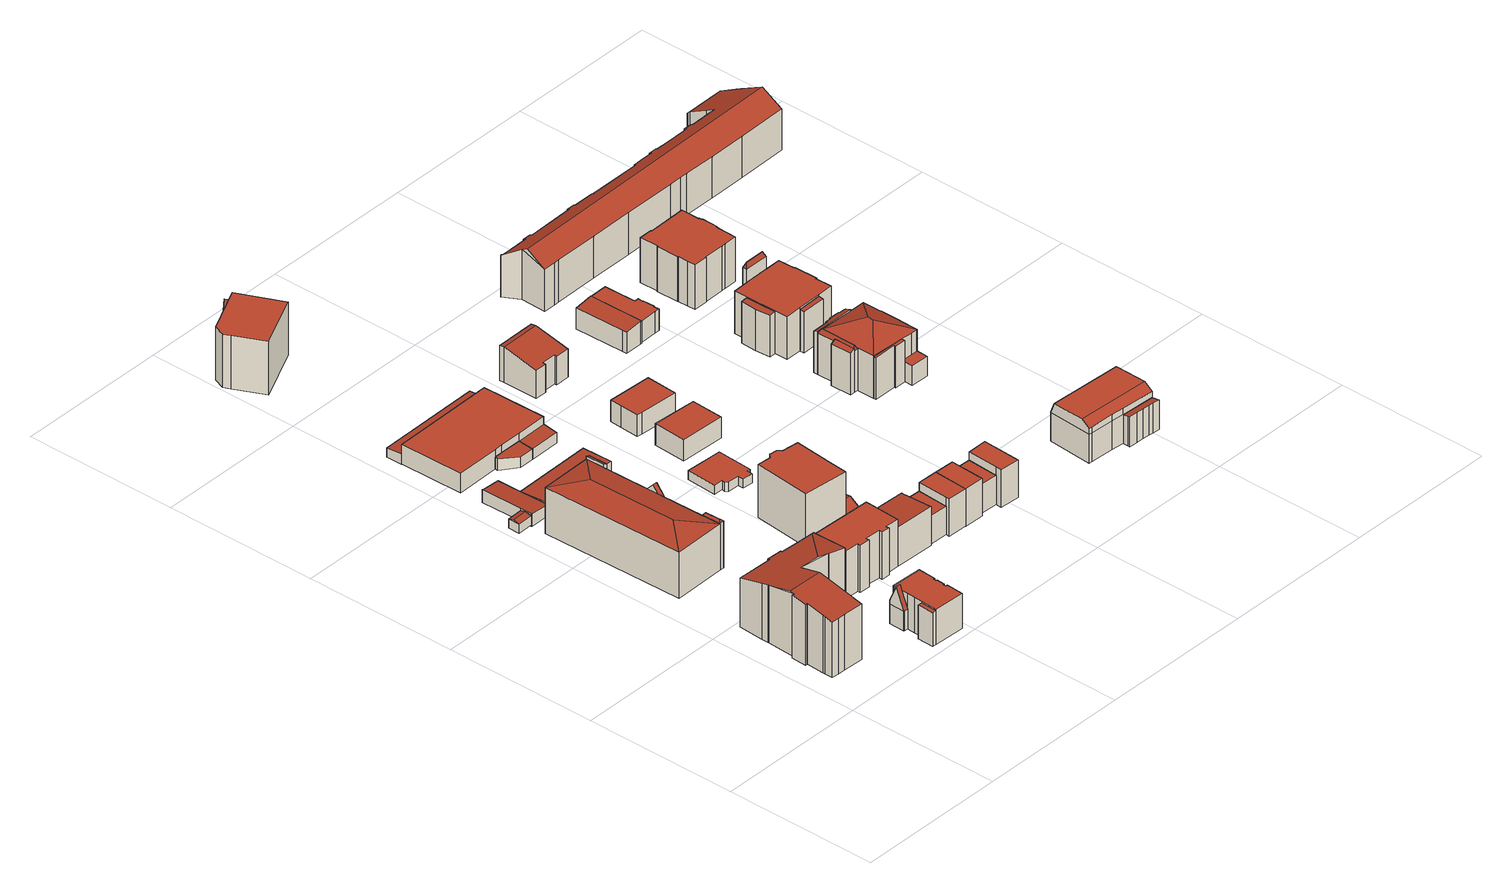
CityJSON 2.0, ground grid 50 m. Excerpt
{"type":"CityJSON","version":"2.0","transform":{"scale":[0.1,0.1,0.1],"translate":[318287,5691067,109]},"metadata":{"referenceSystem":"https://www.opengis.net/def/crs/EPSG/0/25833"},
"CityObjects":{
"building1":{"type":"Building","attributes":{"Dachtyp_tdc":"tdcFreeFormRoof","Gemeindeschluessel":14713000,"Dachneigung":14.38,"QualitaetDacherkennung":11,"Geometrietyp2DReferenz":"3000","function":"31001_9998","roofType":"5000","measuredHeight":21.06},"geometry":[{"type":"MultiSurface","lod":"2","boundaries":[[[0,1,2,3]],[[1,4,5,2]],[[4,6,7,5]],[[6,8,9,7]],[[8,10,11,9]],[[10,12,13,11]],[[12,14,15,13]],[[14,16,17,15]],[[16,18,19,17]],[[18,20,21,19]],[[20,22,23,21]],[[22,24,25,23]],[[24,26,27,25]],[[26,28,29,27]],[[28,30,31,29]],[[30,32,33,31]],[[32,34,35,33]],[[34,36,37,35]],[[36,38,39,37]],[[38,40,41,39]],[[40,42,43,41]],[[42,44,45,43]],[[44,46,47,45]],[[46,48,49,47]],[[48,50,51,49]],[[50,52,53,51]],[[52,54,55,53]],[[54,56,57,55]],[[56,58,59,57]],[[58,60,61,59]],[[60,62,63,61]],[[62,64,65,63]],[[64,0,3,65]],[[32,30,66,67,36,34]],[[67,66,28,26,24,22,20,18,16,14,12,10,8,6,4,68,69,38]],[[0,64,62,60,58,56,54,52,50,48,46,44,42,40,69,68,1]],[[4,1,68]],[[30,28,66]],[[38,36,67]],[[40,38,69]],[[3,2,5,7,9,11,13,15,17,19,21,23,25,27,29,31,33,35,37,39,41,43,45,47,49,51,53,55,57,59,61,63,65]]],"semantics":{"surfaces":[{"type":"WallSurface"},{"type":"RoofSurface"},{"type":"GroundSurface"}],"values":[0,0,0,0,0,0,0,0,0,0,0,0,0,0,0,0,0,0,0,0,0,0,0,0,0,0,0,0,0,0,0,0,0,1,1,1,0,0,0,0,2]}}]},
"building2":{"type":"Building","attributes":{"Dachtyp_tdc":"tdcGableRoof","Gemeindeschluessel":14713000,"Dachneigung":13.61,"QualitaetDacherkennung":90,"Geometrietyp2DReferenz":"3000","function":"31001_2000","roofType":"3100","measuredHeight":3.55},"geometry":[{"type":"MultiSurface","lod":"2","boundaries":[[[70,71,72,73]],[[71,74,75,72]],[[74,76,77,75]],[[76,70,73,77]],[[74,71,78]],[[70,76,79]],[[71,70,79,78]],[[76,74,78,79]],[[73,72,75,77]]],"semantics":{"surfaces":[{"type":"WallSurface"},{"type":"RoofSurface"},{"type":"GroundSurface"}],"values":[0,0,0,0,0,0,1,1,2]}}]},
"building3":{"type":"Building","attributes":{"Gemeindeschluessel":14713000,"Geometrietyp2DReferenz":"3000","function":"31001_9998","roofType":"9999"},"children":["building3-1","building3-2","building3-3"]},
"building3-1":{"type":"BuildingPart","attributes":{"Dachtyp_tdc":"tdcGableRoof","Dachneigung":67.78,"QualitaetDacherkennung":13,"Geometrietyp2DReferenz":"3000","roofType":"3100","measuredHeight":13.37},"parents":["building3"],"geometry":[{"type":"MultiSurface","lod":"2","boundaries":[[[80,81,82,83]],[[81,84,85,82]],[[84,86,87,85]],[[88,80,83,89]],[[88,90,91,92,93,80]],[[94,92,91,95,96]],[[84,94,96,86]],[[81,93,92,94,84]],[[80,93,81]],[[83,82,85,87,89]],[[89,87,86,88]],[[90,95,91]],[[86,96,95,90,88]]],"semantics":{"surfaces":[{"type":"WallSurface"},{"type":"RoofSurface"},{"type":"GroundSurface"},{"type":"ClosureSurface"}],"values":[0,0,0,0,1,1,0,0,0,2,3,0,3]}}]},
"building3-2":{"type":"BuildingPart","attributes":{"Dachtyp_tdc":"tdcPolyFlatRoof","Dachneigung":0,"QualitaetDacherkennung":75,"Geometrietyp2DReferenz":"3000","roofType":"1000","measuredHeight":11.61},"parents":["building3"],"geometry":[{"type":"MultiSurface","lod":"2","boundaries":[[[97,98,99,100,101]],[[98,102,88,89,99]],[[103,104,105,87,86,96]],[[104,106,107,105]],[[106,108,109,107]],[[108,110,111,109]],[[110,112,113,111]],[[112,114,115,113]],[[114,116,117,115]],[[116,118,119,117]],[[118,120,121,119]],[[120,122,123,121]],[[122,124,125,126,123]],[[122,120,118,116,114,112,110,108,106,104,103,95,90,102,98,97,124]],[[126,100,99,89,87,105,107,109,111,113,115,117,119,121,123]],[[101,125,124,97]],[[101,100,126,125]],[[96,95,103]],[[88,102,90]],[[86,87,89,88]],[[96,86,88,90,95]]],"semantics":{"surfaces":[{"type":"WallSurface"},{"type":"RoofSurface"},{"type":"GroundSurface"},{"type":"ClosureSurface"}],"values":[0,0,0,0,0,0,0,0,0,0,0,0,0,1,2,0,3,0,0,3,3]}}]},
"building3-3":{"type":"BuildingPart","attributes":{"Dachtyp_tdc":"tdcPolyFlatRoof","Dachneigung":0,"QualitaetDacherkennung":0,"Geometrietyp2DReferenz":"3000","roofType":"9999","measuredHeight":11.24},"parents":["building3"],"geometry":[{"type":"MultiSurface","lod":"2","boundaries":[[[125,101,127,128,129]],[[129,128,130,131]],[[128,127,132,130]],[[127,101,100,132]],[[125,129,131,126]],[[131,130,132,100,126]],[[126,100,101,125]]],"semantics":{"surfaces":[{"type":"RoofSurface"},{"type":"WallSurface"},{"type":"GroundSurface"},{"type":"ClosureSurface"}],"values":[0,1,1,1,1,2,3]}}]},
"building4":{"type":"Building","attributes":{"Gemeindeschluessel":14713000,"Geometrietyp2DReferenz":"3000","function":"31001_9998","roofType":"9999"},"children":["building4-1","building4-2","building4-3","building4-4"]},
"building4-1":{"type":"BuildingPart","attributes":{"Dachtyp_tdc":"tdcHipRoof","Dachneigung":12.38,"QualitaetDacherkennung":80,"Geometrietyp2DReferenz":"3000","roofType":"3200","measuredHeight":17.08},"parents":["building4"],"geometry":[{"type":"MultiSurface","lod":"2","boundaries":[[[133,134,135,136]],[[137,138,139,140,141]],[[142,143,144,145,146]],[[147,148,149,150]],[[148,133,136,149]],[[134,133,151]],[[148,147,152]],[[133,148,152,151]],[[147,143,142,153,154,138,137,134,151,152]],[[136,135,141,140,145,144,150,149]],[[137,141,135,134]],[[142,146,153]],[[154,139,138]],[[146,145,140,139]],[[146,139,154,153]],[[147,150,144,143]]],"semantics":{"surfaces":[{"type":"WallSurface"},{"type":"RoofSurface"},{"type":"GroundSurface"},{"type":"ClosureSurface"}],"values":[0,0,0,0,0,1,1,1,1,2,3,0,0,3,3,3]}}]},
"building4-2":{"type":"BuildingPart","attributes":{"Dachtyp_tdc":"tdcGableRoof","Dachneigung":49.12,"QualitaetDacherkennung":55,"Geometrietyp2DReferenz":"3000","roofType":"3100","measuredHeight":17.38},"parents":["building4"],"geometry":[{"type":"MultiSurface","lod":"2","boundaries":[[[139,155,156,140]],[[155,157,158,156]],[[157,146,145,158]],[[157,155,159]],[[155,139,154,160,159]],[[146,157,159,160,153]],[[140,156,158,145]],[[140,145,146,139]],[[160,154,153]],[[153,154,139,146]]],"semantics":{"surfaces":[{"type":"WallSurface"},{"type":"RoofSurface"},{"type":"GroundSurface"},{"type":"ClosureSurface"}],"values":[0,0,0,0,1,1,2,3,0,3]}}]},
"building4-3":{"type":"BuildingPart","attributes":{"Dachtyp_tdc":"tdcPolyFlatRoof","Dachneigung":25.97,"QualitaetDacherkennung":85,"Geometrietyp2DReferenz":"3000","roofType":"2100","measuredHeight":16.12},"parents":["building4"],"geometry":[{"type":"MultiSurface","lod":"2","boundaries":[[[161,162,137,141,163]],[[164,165,166,135,134]],[[165,161,163,166]],[[165,164,162,161]],[[163,141,135,166]],[[134,137,162,164]],[[134,135,141,137]]],"semantics":{"surfaces":[{"type":"WallSurface"},{"type":"RoofSurface"},{"type":"GroundSurface"},{"type":"ClosureSurface"}],"values":[0,0,0,1,2,0,3]}}]},
"building4-4":{"type":"BuildingPart","attributes":{"Dachtyp_tdc":"tdcFreeFormRoof","Dachneigung":44.02,"QualitaetDacherkennung":40,"Geometrietyp2DReferenz":"3000","roofType":"5000","measuredHeight":16.1},"parents":["building4"],"geometry":[{"type":"MultiSurface","lod":"2","boundaries":[[[167,168,169,144,143]],[[168,170,171,169]],[[170,172,147,150,171]],[[173,172,170]],[[174,173,170,168]],[[174,168,167]],[[173,174,167,172]],[[144,169,171,150]],[[143,147,172,167]],[[143,144,150,147]]],"semantics":{"surfaces":[{"type":"WallSurface"},{"type":"RoofSurface"},{"type":"GroundSurface"},{"type":"ClosureSurface"}],"values":[0,0,0,1,1,1,1,2,0,3]}}]},
"building5":{"type":"Building","attributes":{"Dachtyp_tdc":"tdcPolyFlatRoof","Gemeindeschluessel":14713000,"Dachneigung":5.26,"QualitaetDacherkennung":94,"Geometrietyp2DReferenz":"3000","function":"31001_2000","roofType":"2100","measuredHeight":4.23},"geometry":[{"type":"MultiSurface","lod":"2","boundaries":[[[175,176,177,178]],[[176,179,180,177]],[[179,181,182,180]],[[181,183,184,182]],[[183,185,186,184]],[[185,187,188,186]],[[187,189,190,188]],[[189,175,178,190]],[[189,187,185,183,181,179,176,175]],[[178,177,180,182,184,186,188,190]]],"semantics":{"surfaces":[{"type":"WallSurface"},{"type":"RoofSurface"},{"type":"GroundSurface"}],"values":[0,0,0,0,0,0,0,0,1,2]}}]},
"building6":{"type":"Building","attributes":{"Dachtyp_tdc":"tdcPolyFlatRoof","Gemeindeschluessel":14713000,"Dachneigung":0,"QualitaetDacherkennung":65,"Geometrietyp2DReferenz":"3000","function":"31001_9998","roofType":"1000","measuredHeight":15.56},"geometry":[{"type":"MultiSurface","lod":"2","boundaries":[[[191,192,193,194]],[[192,195,196,193]],[[195,197,198,196]],[[197,199,200,198]],[[199,201,202,200]],[[201,203,204,202]],[[203,205,206,204]],[[205,207,208,206]],[[207,209,210,208]],[[209,211,212,210]],[[211,213,33,212]],[[213,214,31,33]],[[214,215,216,31]],[[215,191,194,216]],[[215,214,213,211,209,207,205,203,201,199,197,195,192,191]],[[194,193,196,198,200,202,204,206,208,210,212,33,31,216]]],"semantics":{"surfaces":[{"type":"WallSurface"},{"type":"RoofSurface"},{"type":"GroundSurface"}],"values":[0,0,0,0,0,0,0,0,0,0,0,0,0,0,1,2]}}]},
"building7":{"type":"Building","attributes":{"Dachtyp_tdc":"tdcPolyFlatRoof","Gemeindeschluessel":14713000,"Dachneigung":3.06,"QualitaetDacherkennung":92,"Geometrietyp2DReferenz":"3000","function":"31001_2000","roofType":"2100","measuredHeight":4.14},"geometry":[{"type":"MultiSurface","lod":"2","boundaries":[[[217,218,219,220]],[[218,221,190,219]],[[221,187,188,190]],[[187,217,220,188]],[[187,221,218,217]],[[220,219,190,188]]],"semantics":{"surfaces":[{"type":"WallSurface"},{"type":"RoofSurface"},{"type":"GroundSurface"}],"values":[0,0,0,0,1,2]}}]},
"building8":{"type":"Building","attributes":{"Dachtyp_tdc":"tdcPolyFlatRoof","Gemeindeschluessel":14713000,"Dachneigung":7.01,"QualitaetDacherkennung":66,"Geometrietyp2DReferenz":"3000","function":"31001_2000","roofType":"2100","measuredHeight":4.02},"geometry":[{"type":"MultiSurface","lod":"2","boundaries":[[[222,223,224,225]],[[223,226,227,224]],[[226,228,229,227]],[[228,230,231,229]],[[230,232,233,231]],[[232,222,225,233]],[[232,230,228,226,223,222]],[[225,224,227,229,231,233]]],"semantics":{"surfaces":[{"type":"WallSurface"},{"type":"RoofSurface"},{"type":"GroundSurface"}],"values":[0,0,0,0,0,0,1,2]}}]},
"building9":{"type":"Building","attributes":{"Dachtyp_tdc":"tdcPolyFlatRoof","Gemeindeschluessel":14713000,"Dachneigung":0,"QualitaetDacherkennung":28,"Geometrietyp2DReferenz":"3000","function":"31001_2000","roofType":"1000","measuredHeight":6.38},"geometry":[{"type":"MultiSurface","lod":"2","boundaries":[[[234,235,236,224]],[[235,237,238,236]],[[237,239,240,238]],[[239,241,242,240]],[[241,243,229,242]],[[243,244,227,229]],[[244,234,224,227]],[[244,243,241,239,237,235,234]],[[224,236,238,240,242,229,227]]],"semantics":{"surfaces":[{"type":"WallSurface"},{"type":"RoofSurface"},{"type":"GroundSurface"}],"values":[0,0,0,0,0,0,0,1,2]}}]},
"building10":{"type":"Building","attributes":{"Dachtyp_tdc":"tdcPolyFlatRoof","Gemeindeschluessel":14713000,"Dachneigung":4.54,"QualitaetDacherkennung":83,"Geometrietyp2DReferenz":"3000","function":"31001_2000","roofType":"2100","measuredHeight":3.44},"geometry":[{"type":"MultiSurface","lod":"2","boundaries":[[[245,246,247,248]],[[246,249,250,247]],[[249,251,252,250]],[[251,245,248,252]],[[251,249,246,245]],[[248,247,250,252]]],"semantics":{"surfaces":[{"type":"WallSurface"},{"type":"RoofSurface"},{"type":"GroundSurface"}],"values":[0,0,0,0,1,2]}}]},
"building11":{"type":"Building","attributes":{"Dachtyp_tdc":"tdcPolyFlatRoof","Gemeindeschluessel":14713000,"Dachneigung":4.51,"QualitaetDacherkennung":51,"Geometrietyp2DReferenz":"3000","function":"31001_9998","roofType":"2100","measuredHeight":12.94},"geometry":[{"type":"MultiSurface","lod":"2","boundaries":[[[253,254,255,256]],[[254,257,258,255]],[[257,259,260,258]],[[259,261,262,260]],[[261,263,264,262]],[[263,253,256,264]],[[263,261,259,257,254,253]],[[256,255,258,260,262,264]]],"semantics":{"surfaces":[{"type":"WallSurface"},{"type":"RoofSurface"},{"type":"GroundSurface"}],"values":[0,0,0,0,0,0,1,2]}}]},
"building12":{"type":"Building","attributes":{"Dachtyp_tdc":"tdcPolyFlatRoof","Gemeindeschluessel":14713000,"Dachneigung":0,"QualitaetDacherkennung":65,"Geometrietyp2DReferenz":"3000","function":"31001_9998","roofType":"1000","measuredHeight":17.55},"geometry":[{"type":"MultiSurface","lod":"2","boundaries":[[[265,266,267,268]],[[266,269,270,267]],[[269,271,272,270]],[[271,273,274,272]],[[273,275,276,274]],[[275,277,278,276]],[[277,279,280,278]],[[279,281,282,280]],[[281,283,284,282]],[[283,285,286,284]],[[285,265,268,286]],[[285,283,281,279,277,275,273,271,269,266,265]],[[268,267,270,272,274,276,278,280,282,284,286]]],"semantics":{"surfaces":[{"type":"WallSurface"},{"type":"RoofSurface"},{"type":"GroundSurface"}],"values":[0,0,0,0,0,0,0,0,0,0,0,1,2]}}]},
"building13":{"type":"Building","attributes":{"Dachtyp_tdc":"tdcPolyFlatRoof","Gemeindeschluessel":14713000,"Dachneigung":6.15,"QualitaetDacherkennung":80,"Geometrietyp2DReferenz":"3000","function":"31001_2000","roofType":"2100","measuredHeight":3.98},"geometry":[{"type":"MultiSurface","lod":"2","boundaries":[[[230,228,229,231]],[[228,287,242,229]],[[287,288,289,242]],[[288,230,231,289]],[[288,287,228,230]],[[231,229,242,289]]],"semantics":{"surfaces":[{"type":"WallSurface"},{"type":"RoofSurface"},{"type":"GroundSurface"}],"values":[0,0,0,0,1,2]}}]},
"building14":{"type":"Building","attributes":{"Dachtyp_tdc":"tdcPolyFlatRoof","Gemeindeschluessel":14713000,"Dachneigung":0,"QualitaetDacherkennung":32,"Geometrietyp2DReferenz":"3000","function":"31001_9998","roofType":"1000","measuredHeight":17.61},"geometry":[{"type":"MultiSurface","lod":"2","boundaries":[[[290,291,292,293]],[[291,294,295,292]],[[294,296,297,295]],[[296,298,299,297]],[[298,300,301,299]],[[300,302,303,301]],[[302,290,293,303]],[[302,300,298,296,294,291,290]],[[293,292,295,297,299,301,303]]],"semantics":{"surfaces":[{"type":"WallSurface"},{"type":"RoofSurface"},{"type":"GroundSurface"}],"values":[0,0,0,0,0,0,0,1,2]}}]},
"building15":{"type":"Building","attributes":{"Dachtyp_tdc":"tdcPolyFlatRoof","Gemeindeschluessel":14713000,"Dachneigung":0,"QualitaetDacherkennung":75,"Geometrietyp2DReferenz":"3000","function":"31001_9998","roofType":"1000","measuredHeight":9.39},"geometry":[{"type":"MultiSurface","lod":"2","boundaries":[[[304,305,306,307]],[[305,308,256,306]],[[308,309,264,256]],[[309,304,307,264]],[[309,308,305,304]],[[307,306,256,264]]],"semantics":{"surfaces":[{"type":"WallSurface"},{"type":"RoofSurface"},{"type":"GroundSurface"}],"values":[0,0,0,0,1,2]}}]},
"building16":{"type":"Building","attributes":{"Dachtyp_tdc":"tdcGableRoof","Gemeindeschluessel":14713000,"Dachneigung":11.71,"QualitaetDacherkennung":8,"Geometrietyp2DReferenz":"3000","function":"31001_9998","roofType":"3100","measuredHeight":4.95},"geometry":[{"type":"MultiSurface","lod":"2","boundaries":[[[310,311,312,313]],[[311,314,315,312]],[[314,316,317,315]],[[316,310,313,317]],[[314,311,318]],[[310,316,319]],[[311,310,319,318]],[[316,314,318,319]],[[313,312,315,317]]],"semantics":{"surfaces":[{"type":"WallSurface"},{"type":"RoofSurface"},{"type":"GroundSurface"}],"values":[0,0,0,0,0,0,1,1,2]}}]},
"building17":{"type":"Building","attributes":{"Gemeindeschluessel":14713000,"Dachtyp_tdc":"tdcPolyFlatRoof","Dachneigung":0,"QualitaetDacherkennung":0,"Geometrietyp2DReferenz":"3000","BezugspunktDach":"2000","function":"31001_9998","measuredHeight":3},"geometry":[{"type":"MultiSurface","lod":"2","boundaries":[[[320,321,322,323,324,325,326,327,328,329,330]],[[330,329,331,332]],[[329,328,333,331]],[[328,327,334,333]],[[327,326,335,334]],[[326,325,336,335]],[[325,324,337,336]],[[324,323,338,337]],[[323,322,339,338]],[[322,321,340,339]],[[321,320,341,340]],[[320,330,332,341]],[[332,331,333,334,335,336,337,338,339,340,341]]],"semantics":{"surfaces":[{"type":"RoofSurface"},{"type":"WallSurface"},{"type":"GroundSurface"}],"values":[0,1,1,1,1,1,1,1,1,1,1,1,2]}}]},
"building18":{"type":"Building","attributes":{"Dachtyp_tdc":"tdcFreeFormRoof","Gemeindeschluessel":14713000,"Dachneigung":67.68,"QualitaetDacherkennung":5,"Geometrietyp2DReferenz":"3000","function":"31001_9998","roofType":"5000","measuredHeight":12.64},"geometry":[{"type":"MultiSurface","lod":"2","boundaries":[[[342,343,344,345]],[[343,346,347,344]],[[346,348,349,347]],[[348,350,351,349]],[[350,342,345,351]],[[352,350,348,353]],[[342,352,353,346,343]],[[342,350,352]],[[348,346,353]],[[345,344,347,349,351]]],"semantics":{"surfaces":[{"type":"WallSurface"},{"type":"RoofSurface"},{"type":"GroundSurface"}],"values":[0,0,0,0,0,1,1,0,0,2]}}]},
"building19":{"type":"Building","attributes":{"Dachtyp_tdc":"tdcPolyFlatRoof","Gemeindeschluessel":14713000,"Dachneigung":0,"QualitaetDacherkennung":51,"Geometrietyp2DReferenz":"3000","function":"31001_9998","roofType":"1000","measuredHeight":12.32},"geometry":[{"type":"MultiSurface","lod":"2","boundaries":[[[354,355,306,356]],[[355,357,307,306]],[[357,358,359,307]],[[358,360,361,359]],[[360,354,356,361]],[[360,358,357,355,354]],[[356,306,307,359,361]]],"semantics":{"surfaces":[{"type":"WallSurface"},{"type":"RoofSurface"},{"type":"GroundSurface"}],"values":[0,0,0,0,0,1,2]}}]},
"building20":{"type":"Building","attributes":{"Dachtyp_tdc":"tdcPolyFlatRoof","Gemeindeschluessel":14713000,"Dachneigung":0,"QualitaetDacherkennung":50,"Geometrietyp2DReferenz":"3000","function":"31001_9998","roofType":"1000","measuredHeight":12.31},"geometry":[{"type":"MultiSurface","lod":"2","boundaries":[[[362,360,363,364]],[[360,358,365,363]],[[358,366,367,365]],[[366,368,369,367]],[[368,370,371,369]],[[368,366,358,360,362,370]],[[371,364,363,365,367,369]],[[370,362,364,371]]],"semantics":{"surfaces":[{"type":"WallSurface"},{"type":"RoofSurface"},{"type":"GroundSurface"}],"values":[0,0,0,0,0,1,2,0]}}]},
"building21":{"type":"Building","attributes":{"Dachtyp_tdc":"tdcPolyFlatRoof","Gemeindeschluessel":14713000,"Dachneigung":0,"QualitaetDacherkennung":71,"Geometrietyp2DReferenz":"3000","function":"31001_9998","roofType":"1000","measuredHeight":6.98},"geometry":[{"type":"MultiSurface","lod":"2","boundaries":[[[372,373,374,375]],[[373,376,377,374]],[[376,378,379,377]],[[378,372,375,379]],[[378,376,373,372]],[[375,374,377,379]]],"semantics":{"surfaces":[{"type":"WallSurface"},{"type":"RoofSurface"},{"type":"GroundSurface"}],"values":[0,0,0,0,1,2]}}]},
"building22":{"type":"Building","attributes":{"Dachtyp_tdc":"tdcPolyFlatRoof","Gemeindeschluessel":14713000,"Dachneigung":0,"QualitaetDacherkennung":62,"Geometrietyp2DReferenz":"3000","function":"31001_9998","roofType":"1000","measuredHeight":7.03},"geometry":[{"type":"MultiSurface","lod":"2","boundaries":[[[380,381,382,383]],[[381,384,385,382]],[[384,386,387,385]],[[386,388,389,387]],[[388,390,391,389]],[[390,380,383,391]],[[390,388,386,384,381,380]],[[383,382,385,387,389,391]]],"semantics":{"surfaces":[{"type":"WallSurface"},{"type":"RoofSurface"},{"type":"GroundSurface"}],"values":[0,0,0,0,0,0,1,2]}}]},
"building23":{"type":"Building","attributes":{"Dachtyp_tdc":"tdcPolyFlatRoof","Gemeindeschluessel":14713000,"Dachneigung":0,"QualitaetDacherkennung":74,"Geometrietyp2DReferenz":"3000","function":"31001_9998","roofType":"1000","measuredHeight":9.56},"geometry":[{"type":"MultiSurface","lod":"2","boundaries":[[[392,393,369,371]],[[393,394,367,369]],[[394,395,396,367]],[[395,397,398,396]],[[397,392,371,398]],[[397,395,394,393,392]],[[371,369,367,396,398]]],"semantics":{"surfaces":[{"type":"WallSurface"},{"type":"RoofSurface"},{"type":"GroundSurface"}],"values":[0,0,0,0,0,1,2]}}]},
"building24":{"type":"Building","attributes":{"Gemeindeschluessel":14713000,"Dachtyp_tdc":"tdcGableRoof","Dachneigung":12.28,"QualitaetDacherkennung":12,"Geometrietyp2DReferenz":"3000","function":"31001_9998","roofType":"3100","measuredHeight":11.87},"geometry":[{"type":"MultiSurface","lod":"2","boundaries":[[[399,400,401,402]],[[400,403,404,401]],[[403,405,406,404]],[[405,407,408,406]],[[407,409,410,408]],[[409,411,412,410]],[[411,413,414,412]],[[413,415,416,414]],[[415,417,418,416]],[[417,399,402,418]],[[413,411,409,407]],[[407,405,403,400,399,417,415,413]],[[402,401,404,406,408,410,412,414,416,418]]],"semantics":{"surfaces":[{"type":"WallSurface"},{"type":"RoofSurface"},{"type":"GroundSurface"}],"values":[0,0,0,0,0,0,0,0,0,0,1,1,2]}}]},
"building25":{"type":"Building","attributes":{"Dachtyp_tdc":"tdcPolyFlatRoof","Gemeindeschluessel":14713000,"Dachneigung":0,"QualitaetDacherkennung":61,"Geometrietyp2DReferenz":"3000","function":"31001_9998","roofType":"1000","measuredHeight":12.34},"geometry":[{"type":"MultiSurface","lod":"2","boundaries":[[[419,420,398,421]],[[420,422,396,398]],[[422,423,424,396]],[[423,425,426,424]],[[425,419,421,426]],[[425,423,422,420,419]],[[421,398,396,424,426]]],"semantics":{"surfaces":[{"type":"WallSurface"},{"type":"RoofSurface"},{"type":"GroundSurface"}],"values":[0,0,0,0,0,1,2]}}]},
"building26":{"type":"Building","attributes":{"Dachtyp_tdc":"tdcPolyFlatRoof","Gemeindeschluessel":14713000,"Dachneigung":6.45,"QualitaetDacherkennung":77,"Geometrietyp2DReferenz":"3000","function":"31001_9998","roofType":"2100","measuredHeight":7.5},"geometry":[{"type":"MultiSurface","lod":"2","boundaries":[[[427,428,429,430]],[[428,431,432,429]],[[431,433,434,432]],[[433,435,436,434]],[[435,437,438,436]],[[437,427,430,438]],[[437,435,433,431,428,427]],[[430,429,432,434,436,438]]],"semantics":{"surfaces":[{"type":"WallSurface"},{"type":"RoofSurface"},{"type":"GroundSurface"}],"values":[0,0,0,0,0,0,1,2]}}]},
"building27":{"type":"Building","attributes":{"Dachtyp_tdc":"tdcPolyFlatRoof","Gemeindeschluessel":14713000,"Dachneigung":0,"QualitaetDacherkennung":85,"Geometrietyp2DReferenz":"3000","function":"31001_9998","roofType":"1000","measuredHeight":7.02},"geometry":[{"type":"MultiSurface","lod":"2","boundaries":[[[439,440,441,442]],[[440,443,444,441]],[[443,445,446,444]],[[445,447,448,446]],[[447,449,450,448]],[[449,451,452,450]],[[451,453,454,452]],[[453,455,456,454]],[[455,457,458,456]],[[457,459,460,458]],[[459,461,462,460]],[[461,463,464,462]],[[463,439,442,464]],[[463,461,459,457,455,453,451,449,447,445,443,440,439]],[[442,441,444,446,448,450,452,454,456,458,460,462,464]]],"semantics":{"surfaces":[{"type":"WallSurface"},{"type":"RoofSurface"},{"type":"GroundSurface"}],"values":[0,0,0,0,0,0,0,0,0,0,0,0,0,1,2]}}]},
"building28":{"type":"Building","attributes":{"Gemeindeschluessel":14713000,"Geometrietyp2DReferenz":"3000","function":"31001_9998","roofType":"9999"},"children":["building28-1","building28-2"]},
"building28-1":{"type":"BuildingPart","attributes":{"Dachtyp_tdc":"tdcCutGableRoof","Dachneigung":0.453,"QualitaetDacherkennung":60,"Geometrietyp2DReferenz":"3000","roofType":"9999","measuredHeight":13.27},"parents":["building28"],"geometry":[{"type":"MultiSurface","lod":"2","boundaries":[[[465,466,467,468]],[[466,469,470,471,467]],[[472,473,474,475,476]],[[473,477,478,474]],[[477,479,480,478]],[[479,481,482,480]],[[481,465,468,482]],[[483,484,485,465]],[[486,487,488,489,490,491,492]],[[493,485,484,494,488,487]],[[466,493,487,486,469]],[[465,485,493,466]],[[469,486,492,472]],[[472,492,491,473]],[[473,491,490,477]],[[477,490,489,479]],[[479,489,488,494,484,483,481]],[[481,483,465]],[[468,467,471,475,474,478,480,482]],[[476,470,469,472]],[[476,475,471,470]]],"semantics":{"surfaces":[{"type":"WallSurface"},{"type":"RoofSurface"},{"type":"GroundSurface"},{"type":"ClosureSurface"}],"values":[0,0,0,0,0,0,0,1,1,1,0,0,0,0,0,0,0,0,2,0,3]}}]},
"building28-2":{"type":"BuildingPart","attributes":{"Dachtyp_tdc":"tdcPolyFlatRoof","Dachneigung":8.93,"QualitaetDacherkennung":42,"Geometrietyp2DReferenz":"3000","roofType":"2100","measuredHeight":9.82},"parents":["building28"],"geometry":[{"type":"MultiSurface","lod":"2","boundaries":[[[495,496,497,498]],[[496,499,500,497]],[[499,501,502,500]],[[501,503,504,502]],[[503,505,506,504]],[[505,507,508,506]],[[507,476,475,508]],[[470,495,498,471]],[[470,476,507,505,503,501,499,496,495]],[[498,497,500,502,504,506,508,475,471]],[[471,475,476,470]]],"semantics":{"surfaces":[{"type":"WallSurface"},{"type":"RoofSurface"},{"type":"GroundSurface"},{"type":"ClosureSurface"}],"values":[0,0,0,0,0,0,0,0,1,2,3]}}]},
"building29":{"type":"Building","attributes":{"Gemeindeschluessel":14713000,"Geometrietyp2DReferenz":"3000","function":"31001_9998","roofType":"9999"},"children":["building29-1","building29-2","building29-3","building29-4","building29-5"]},
"building29-1":{"type":"BuildingPart","attributes":{"Dachtyp_tdc":"tdcPolyFlatRoof","Dachneigung":26.5,"QualitaetDacherkennung":76,"Geometrietyp2DReferenz":"3000","roofType":"2100","measuredHeight":14.44},"parents":["building29"],"geometry":[{"type":"MultiSurface","lod":"2","boundaries":[[[509,510,511,512,513]],[[510,514,515,511]],[[514,516,517,518,515]],[[516,514,510,509]],[[512,511,515,518]],[[513,517,516,509]],[[512,518,517,513]]],"semantics":{"surfaces":[{"type":"WallSurface"},{"type":"RoofSurface"},{"type":"GroundSurface"},{"type":"ClosureSurface"}],"values":[0,0,0,1,2,0,3]}}]},
"building29-2":{"type":"BuildingPart","attributes":{"Dachtyp_tdc":"tdcPolyFlatRoof","Dachneigung":18.49,"QualitaetDacherkennung":60,"Geometrietyp2DReferenz":"3000","roofType":"2100","measuredHeight":14.12},"parents":["building29"],"geometry":[{"type":"MultiSurface","lod":"2","boundaries":[[[519,520,521,522]],[[520,523,524,521]],[[523,525,526,524]],[[525,527,528,526]],[[527,529,530,528]],[[529,531,532,530]],[[531,533,534,532]],[[533,535,536,534]],[[535,537,538,536]],[[537,539,540,538]],[[539,541,542,540]],[[541,543,544,545,542]],[[546,519,522,547,548]],[[546,543,541,539,537,535,533,531,529,527,525,523,520,519]],[[522,521,524,526,528,530,532,534,536,538,540,542,545,549,547]],[[548,550,551,544,543,546]],[[548,547,549,550]],[[549,545,544,551,550]]],"semantics":{"surfaces":[{"type":"WallSurface"},{"type":"RoofSurface"},{"type":"GroundSurface"},{"type":"ClosureSurface"}],"values":[0,0,0,0,0,0,0,0,0,0,0,0,0,1,2,0,3,3]}}]},
"building29-3":{"type":"BuildingPart","attributes":{"Dachtyp_tdc":"tdcPolyFlatRoof","Dachneigung":0,"QualitaetDacherkennung":66,"Geometrietyp2DReferenz":"3000","roofType":"1000","measuredHeight":13.73},"parents":["building29"],"geometry":[{"type":"MultiSurface","lod":"2","boundaries":[[[552,553,554,555]],[[553,556,557,554]],[[556,558,559,557]],[[558,560,561,559]],[[562,552,555,563,564]],[[562,565,560,558,556,553,552]],[[555,554,557,559,561,563]],[[564,565,562]],[[563,561,560,565,564]]],"semantics":{"surfaces":[{"type":"WallSurface"},{"type":"RoofSurface"},{"type":"GroundSurface"},{"type":"ClosureSurface"}],"values":[0,0,0,0,0,1,2,0,3]}}]},
"building29-4":{"type":"BuildingPart","attributes":{"Dachtyp_tdc":"tdcFreeFormRoof","Dachneigung":62.63,"QualitaetDacherkennung":51,"Geometrietyp2DReferenz":"3000","roofType":"5000","measuredHeight":15.03},"parents":["building29"],"geometry":[{"type":"MultiSurface","lod":"2","boundaries":[[[566,513,512,567]],[[568,550,548]],[[569,568,548,517,513]],[[569,513,566]],[[568,569,566,550]],[[567,512,518,547,549]],[[547,518,517,548]],[[518,512,513,517]],[[549,547,548,550]],[[567,549,550,566]]],"semantics":{"surfaces":[{"type":"WallSurface"},{"type":"RoofSurface"},{"type":"GroundSurface"},{"type":"ClosureSurface"}],"values":[0,1,1,1,1,2,0,3,3,3]}}]},
"building29-5":{"type":"BuildingPart","attributes":{"Dachtyp_tdc":"tdcHipRoof","Dachneigung":25.05,"QualitaetDacherkennung":71,"Geometrietyp2DReferenz":"3000","roofType":"3200","measuredHeight":17.52},"parents":["building29"],"geometry":[{"type":"MultiSurface","lod":"2","boundaries":[[[544,570,571,545]],[[570,572,573,571]],[[572,574,575,573]],[[574,576,577,575]],[[576,578,579,577]],[[578,580,581,579]],[[580,582,583,581]],[[582,584,585,583]],[[584,564,563,585]],[[586,587,566,567,561,560]],[[586,565,564,584,582,580,588]],[[570,544,551,589]],[[580,578,576,574,572,570,589,588]],[[551,587,586,588,589]],[[545,571,573,575,577,579,581,583,585,563,561,567,549]],[[560,565,586]],[[561,563,564,565,560]],[[550,566,587,551]],[[550,549,567,566]],[[549,550,551,544,545]]],"semantics":{"surfaces":[{"type":"WallSurface"},{"type":"RoofSurface"},{"type":"GroundSurface"},{"type":"ClosureSurface"}],"values":[0,0,0,0,0,0,0,0,0,0,1,1,1,1,2,0,3,0,3,3]}}]},
"building30":{"type":"Building","attributes":{"Dachtyp_tdc":"tdcPolyFlatRoof","Gemeindeschluessel":14713000,"Dachneigung":0,"QualitaetDacherkennung":47,"Geometrietyp2DReferenz":"3000","function":"31001_9998","roofType":"1000","measuredHeight":6.52},"geometry":[{"type":"MultiSurface","lod":"2","boundaries":[[[590,591,592,593]],[[591,594,595,592]],[[594,596,597,595]],[[596,598,599,597]],[[598,600,601,599]],[[600,590,593,601]],[[600,598,596,594,591,590]],[[593,592,595,597,599,601]]],"semantics":{"surfaces":[{"type":"WallSurface"},{"type":"RoofSurface"},{"type":"GroundSurface"}],"values":[0,0,0,0,0,0,1,2]}}]},
"building31":{"type":"Building","attributes":{"Gemeindeschluessel":14713000,"Geometrietyp2DReferenz":"3000","function":"31001_9998","roofType":"9999"},"children":["building31-1","building31-2","building31-3","building31-4"]},
"building31-1":{"type":"BuildingPart","attributes":{"Dachtyp_tdc":"tdcPolyFlatRoof","Dachneigung":0,"QualitaetDacherkennung":42,"Geometrietyp2DReferenz":"3000","roofType":"1000","measuredHeight":14.08},"parents":["building31"],"geometry":[{"type":"MultiSurface","lod":"2","boundaries":[[[602,603,604]],[[602,605,606,603]],[[605,607,608,606]],[[609,610,611,612]],[[610,613,614,611]],[[613,615,616,614]],[[615,617,618,616]],[[617,619,620,618]],[[619,621,622,620]],[[621,623,624,625,622]],[[626,627,628,629,630]],[[627,631,632,628]],[[631,633,632]],[[627,626,623,621,619,617,615,613,610,609,607,605,602,631]],[[603,606,608,612,611,614,616,618,620,622,625,629,628,632]],[[604,633,631,602]],[[604,603,632,633]],[[612,608,607,609]],[[630,624,623,626]],[[630,629,625,624]]],"semantics":{"surfaces":[{"type":"WallSurface"},{"type":"RoofSurface"},{"type":"GroundSurface"},{"type":"ClosureSurface"}],"values":[0,0,0,0,0,0,0,0,0,0,0,0,0,1,2,0,3,3,0,3]}}]},
"building31-2":{"type":"BuildingPart","attributes":{"Dachtyp_tdc":"tdcFreeFormRoof","Dachneigung":67,"QualitaetDacherkennung":5,"Geometrietyp2DReferenz":"3000","roofType":"5000","measuredHeight":20.02},"parents":["building31"],"geometry":[{"type":"MultiSurface","lod":"2","boundaries":[[[634,635,636,608,607]],[[635,637,638,636]],[[637,639,609,612,638]],[[640,639,637]],[[641,640,637,635]],[[641,635,634]],[[640,641,634,639]],[[608,636,638,612]],[[607,609,639,634]],[[607,608,612,609]]],"semantics":{"surfaces":[{"type":"WallSurface"},{"type":"RoofSurface"},{"type":"GroundSurface"},{"type":"ClosureSurface"}],"values":[0,0,0,1,1,1,1,2,0,3]}}]},
"building31-3":{"type":"BuildingPart","attributes":{"Dachtyp_tdc":"tdcPolyFlatRoof","Dachneigung":7.7,"QualitaetDacherkennung":95,"Geometrietyp2DReferenz":"3000","roofType":"2100","measuredHeight":13.91},"parents":["building31"],"geometry":[{"type":"MultiSurface","lod":"2","boundaries":[[[642,643,644,645]],[[643,604,603,644]],[[633,646,647,632]],[[646,642,645,647]],[[646,633,604,643,642]],[[645,644,603,632,647]],[[632,603,604,633]]],"semantics":{"surfaces":[{"type":"WallSurface"},{"type":"RoofSurface"},{"type":"GroundSurface"},{"type":"ClosureSurface"}],"values":[0,0,0,0,1,2,3]}}]},
"building31-4":{"type":"BuildingPart","attributes":{"Dachtyp_tdc":"tdcPolyFlatRoof","Dachneigung":4.23,"QualitaetDacherkennung":48,"Geometrietyp2DReferenz":"3000","roofType":"2100","measuredHeight":13.63},"parents":["building31"],"geometry":[{"type":"MultiSurface","lod":"2","boundaries":[[[648,630,629,649]],[[624,650,651,625]],[[650,648,649,651]],[[650,624,630,648]],[[649,629,625,651]],[[625,629,630,624]]],"semantics":{"surfaces":[{"type":"WallSurface"},{"type":"RoofSurface"},{"type":"GroundSurface"},{"type":"ClosureSurface"}],"values":[0,0,0,1,2,3]}}]},
"building32":{"type":"Building","attributes":{"Dachtyp_tdc":"tdcPolyFlatRoof","Gemeindeschluessel":14713000,"Dachneigung":0,"QualitaetDacherkennung":63,"Geometrietyp2DReferenz":"3000","function":"31001_9998","roofType":"1000","measuredHeight":14.79},"geometry":[{"type":"MultiSurface","lod":"2","boundaries":[[[652,653,654,655]],[[653,656,657,654]],[[656,658,659,657]],[[658,660,661,659]],[[660,662,663,661]],[[662,664,665,663]],[[664,666,667,665]],[[666,668,669,667]],[[668,670,671,669]],[[670,672,673,671]],[[672,674,675,673]],[[674,676,677,675]],[[676,678,679,677]],[[678,680,681,679]],[[680,682,683,681]],[[682,684,685,683]],[[684,686,687,685]],[[686,688,689,687]],[[688,690,691,689]],[[690,692,693,691]],[[692,694,695,693]],[[694,696,697,695]],[[696,652,655,697]],[[696,694,692,690,688,686,684,682,680,678,676,674,672,670,668,666,664,662,660,658,656,653,652]],[[655,654,657,659,661,663,665,667,669,671,673,675,677,679,681,683,685,687,689,691,693,695,697]]],"semantics":{"surfaces":[{"type":"WallSurface"},{"type":"RoofSurface"},{"type":"GroundSurface"}],"values":[0,0,0,0,0,0,0,0,0,0,0,0,0,0,0,0,0,0,0,0,0,0,0,1,2]}}]},
"building33":{"type":"Building","attributes":{"Dachtyp_tdc":"tdcFreeFormRoof","Gemeindeschluessel":14713000,"Dachneigung":29.05,"QualitaetDacherkennung":45,"Geometrietyp2DReferenz":"3000","function":"31001_9998","roofType":"5000","measuredHeight":17.77},"geometry":[{"type":"MultiSurface","lod":"2","boundaries":[[[698,699,700,701]],[[699,702,703,700]],[[702,704,705,703]],[[704,706,707,705]],[[706,708,709,707]],[[708,710,711,709]],[[710,712,713,711]],[[712,714,715,713]],[[714,716,717,715]],[[716,718,719,717]],[[718,720,721,719]],[[720,722,723,721]],[[722,724,725,723]],[[724,726,727,725]],[[726,728,729,727]],[[728,730,731,729]],[[730,732,733,731]],[[732,734,735,733]],[[734,736,737,735]],[[736,738,739,737]],[[738,740,741,739]],[[740,742,743,741]],[[742,744,745,743]],[[744,746,747,745]],[[746,748,749,747]],[[748,750,751,749]],[[750,752,753,751]],[[752,754,755,753]],[[754,756,757,755]],[[756,758,759,757]],[[758,760,761,759]],[[760,762,763,761]],[[762,764,765,763]],[[764,766,767,765]],[[766,768,769,767]],[[768,770,771,769]],[[770,772,773,771]],[[772,774,775,773]],[[774,776,777,775]],[[776,778,779,777]],[[778,780,781,779]],[[780,782,783,781]],[[782,784,785,783]],[[784,786,787,785]],[[786,788,789,787]],[[788,790,791,789]],[[790,792,793,791]],[[792,698,701,793]],[[720,718,794,795,738,736,734,732,730,728,726,724,722]],[[699,698,792,790,788,786,784,782,780,778,776,774,772,770,768,766,764,762,760,758,756,754,752,750,748,746,744,742,740,795,794,716,714,712,710,708,706,704,702]],[[718,716,794]],[[740,738,795]],[[701,700,703,705,707,709,711,713,715,717,719,721,723,725,727,729,731,733,735,737,739,741,743,745,747,749,751,753,755,757,759,761,763,765,767,769,771,773,775,777,779,781,783,785,787,789,791,793]]],"semantics":{"surfaces":[{"type":"WallSurface"},{"type":"RoofSurface"},{"type":"GroundSurface"}],"values":[0,0,0,0,0,0,0,0,0,0,0,0,0,0,0,0,0,0,0,0,0,0,0,0,0,0,0,0,0,0,0,0,0,0,0,0,0,0,0,0,0,0,0,0,0,0,0,0,1,1,0,0,2]}}]}
},
"vertices":[
[66,268,229],[69,268,229],[69,268,21],[66,268,21],[73,361,212],[73,361,21],[73,364,211],[73,364,21],[74,387,205],[74,387,21],[77,469,184],[77,469,21],[194,465,184],[194,465,21],[195,467,183],[195,467,21],[193,467,183],[193,467,21],[194,472,182],[194,472,21],[244,470,182],[244,470,21],[244,465,183],[244,465,21],[243,465,183],[243,465,21],[243,463,184],[243,463,21],[304,460,184],[304,460,21],[366,458,183],[366,458,21],[361,342,190],[361,342,21],[299,344,204],[299,344,21],[296,344,205],[296,344,21],[189,349,214],[189,349,21],[181,154,210],[181,154,21],[180,124,204],[180,124,21],[113,126,204],[113,126,21],[89,127,204],[89,127,21],[64,128,204],[64,128,21],[65,154,209],[65,154,21],[65,161,210],[65,161,21],[67,220,221],[67,220,21],[65,220,221],[65,220,21],[65,219,220],[65,219,21],[60,219,220],[60,219,21],[62,270,229],[62,270,21],[67,269,229],[67,269,21],[360,458,184],[256,346,214],[70,283,232],[186,279,232],
[20,1245,45],[70,1247,45],[70,1247,14],[20,1245,14],[71,1209,44],[71,1209,14],[20,1207,44],[20,1207,14],[71,1229,49],[20,1228,49],
[347,119,91],[347,121,91],[347,121,27],[347,119,27],[349,172,91],[349,172,27],[364,172,91],[364,172,27],[361,119,91],[361,119,27],[362,140,143],[363,147,160],[348,148,160],[347,121,94],[349,172,103],[363,155,143],[364,172,103],
[359,66,143],[360,92,143],[360,92,27],[359,66,27],[359,66,139],[361,119,143],[364,172,143],[466,168,143],[466,168,27],[463,111,143],[463,111,27],[458,112,143],[458,112,27],[458,101,143],[458,101,27],[461,101,143],[461,101,27],[460,75,143],[460,75,27],[456,75,143],[456,75,27],[456,66,143],[456,66,27],[462,65,143],[462,65,27],[459,9,143],[459,9,27],[357,13,143],[357,13,139],[357,13,27],
[345,67,139],[345,65,139],[343,14,139],[345,65,27],[343,14,27],[345,67,27],
[64,1153,169],[235,1156,169],[235,1156,17],[64,1153,17],[236,1095,169],[239,951,169],[239,951,160],[239,951,17],[236,1095,17],[240,892,169],[243,748,169],[243,748,17],[240,892,17],[240,892,156],[245,686,169],[73,683,169],[73,683,17],[245,686,17],[151,1069,188],[157,777,188],[240,903,169],[239,942,169],
[253,951,160],[253,951,17],[254,892,156],[254,892,17],[254,922,191],[240,922,191],
[250,1096,172],[236,1095,179],[250,1096,17],[235,1156,179],[249,1157,172],[249,1157,17],
[243,748,172],[257,748,172],[257,748,17],[259,687,172],[259,687,17],[245,686,172],[251,693,178],[250,741,178],
[71,1206,52],[71,1209,52],[71,1209,10],[71,1206,10],[70,1247,52],[70,1247,10],[68,1381,52],[68,1381,10],[72,1381,51],[72,1381,10],[133,1382,46],[133,1382,10],[135,1304,46],[135,1304,10],[138,1208,46],[138,1208,10],
[572,444,177],[567,334,177],[567,334,21],[572,444,21],[522,335,177],[522,335,21],[522,325,177],[522,325,21],[495,327,177],[495,327,21],[495,337,177],[495,337,21],[445,339,177],[445,339,21],[445,329,177],[445,329,21],[410,330,177],[410,330,21],[410,340,177],[410,340,21],[365,342,177],[365,342,21],[361,342,177],[366,458,177],[572,450,177],[572,450,21],
[397,1309,46],[396,1207,51],[396,1207,10],[397,1309,10],[138,1208,51],
[208,1448,47],[208,1458,48],[208,1458,8],[208,1448,8],[236,1459,48],[236,1459,8],[307,1459,48],[307,1459,8],[308,1412,42],[308,1412,8],[260,1412,42],[260,1412,8],
[208,1458,72],[65,1456,72],[65,1456,8],[61,1664,72],[61,1664,8],[406,1670,72],[406,1670,8],[409,1461,72],[409,1461,8],[307,1459,72],[236,1459,72],
[61,1664,41],[60,1716,37],[60,1716,6],[61,1664,6],[405,1721,37],[405,1721,6],[406,1670,41],[406,1670,6],
[698,334,151],[698,329,151],[698,329,22],[698,334,22],[567,334,151],[567,334,22],[572,444,142],[572,444,22],[703,439,142],[703,439,22],[702,435,143],[702,435,22],
[622,567,195],[474,581,195],[474,581,19],[622,567,19],[493,768,195],[493,768,19],[538,764,195],[538,764,19],[549,776,195],[549,776,19],[551,775,195],[551,775,19],[575,773,195],[575,773,19],[584,760,195],[584,760,19],[639,754,195],[639,754,19],[628,638,195],[628,638,19],[622,570,195],[622,570,19],
[409,1461,48],[409,1413,42],[409,1413,8],
[60,2137,190],[14,2232,190],[14,2232,14],[60,2137,14],[4,2253,190],[4,2253,14],[17,2290,190],[17,2290,14],[166,2361,190],[166,2361,14],[167,2362,190],[167,2362,14],[233,2219,190],[233,2219,14],
[768,433,116],[763,332,116],[763,332,22],[768,433,22],[698,334,116],[702,435,116],
[674,562,48],[622,567,47],[622,567,20],[674,562,20],[639,754,39],[639,754,20],[693,747,39],[693,747,20],[625,605,70],[677,599,70],
[506,935,40],[536,934,40],[535,923,40],[542,916,40],[580,914,40],[579,896,40],[613,894,40],[614,913,40],[625,912,40],[631,1027,40],[511,1033,40],[631,1027,10],[511,1033,10],[625,912,10],[614,913,10],[613,894,10],[579,896,10],[580,914,10],[542,916,10],[535,923,10],[536,934,10],[506,935,10],
[167,2362,91],[166,2361,87],[166,2361,20],[167,2362,20],[154,2386,87],[154,2386,20],[199,2408,102],[199,2408,20],[211,2383,102],[211,2383,20],[188,2371,147],[176,2397,147],
[763,321,145],[763,332,145],[763,321,22],[768,433,145],[833,430,145],[833,430,22],[828,319,145],[828,319,22],
[893,316,145],[828,319,21],[893,316,21],[833,430,21],[898,428,145],[898,428,21],[895,360,145],[895,360,21],[893,326,145],[893,326,21],
[569,1201,85],[714,1193,85],[714,1193,15],[569,1201,15],[709,1088,85],[709,1088,15],[563,1095,85],[563,1095,15],
[571,1267,81],[574,1327,81],[574,1327,10],[571,1267,10],[576,1367,81],[576,1367,10],[721,1360,81],[721,1360,10],[716,1259,81],[716,1259,10],[590,1266,81],[590,1266,10],
[893,326,117],[895,360,117],[898,428,117],[963,425,117],[963,425,21],[958,324,117],[958,324,21],
[611,1598,103],[565,1598,103],[565,1598,8],[611,1598,8],[565,1590,101],[565,1590,8],[528,1590,101],[528,1590,8],[526,1704,126],[526,1704,8],[526,1720,123],[526,1720,8],[656,1721,123],[656,1721,8],[657,1705,126],[657,1705,8],[658,1591,101],[658,1591,8],[611,1591,101],[611,1591,8],
[957,305,144],[958,324,144],[957,305,21],[963,425,144],[1028,426,144],[1028,426,21],[1022,301,144],[1022,301,21],
[846,1546,75],[846,1560,75],[846,1560,7],[846,1546,7],[842,1723,75],[842,1723,7],[904,1724,82],[904,1724,7],[907,1545,82],[907,1545,7],[903,1545,81],[903,1545,7],
[980,1621,80],[979,1604,80],[979,1604,10],[980,1621,10],[981,1605,80],[981,1605,10],[982,1566,80],[982,1566,10],[980,1566,80],[980,1566,10],[980,1547,80],[980,1547,10],[965,1547,80],[965,1547,10],[907,1545,80],[907,1545,10],[904,1724,80],[904,1724,10],[964,1725,80],[964,1725,10],[964,1722,80],[964,1722,10],[964,1700,80],[964,1700,10],[966,1621,80],[966,1621,10],
[1513,393,116],[1512,375,116],[1512,375,21],[1513,393,21],[1508,247,116],[1508,247,115],[1508,247,21],[1396,253,116],[1355,256,116],[1355,256,21],[1396,253,21],[1396,253,115],[1277,260,116],[1277,260,21],[1266,261,116],[1266,261,21],[1275,406,116],[1275,406,21],[1275,406,117],[1274,392,153],[1512,379,153],[1508,247,135],[1509,274,154],[1267,287,154],[1266,261,136],[1277,260,136],[1355,256,136],[1396,253,136],[1512,375,153],[1271,353,153],
[1507,222,119],[1486,224,119],[1486,224,21],[1507,222,21],[1471,225,119],[1471,225,21],[1448,226,119],[1448,226,21],[1424,228,119],[1424,228,21],[1395,229,119],[1395,229,21],[1395,234,119],[1395,234,21],
[1102,956,161],[1087,956,153],[1087,956,16],[1102,956,16],[1102,956,153],[1087,1025,153],[1087,1025,16],[1102,1025,161],[1102,1025,153],[1102,1025,16],
[1101,1100,153],[1155,1100,153],[1155,1100,16],[1101,1100,16],[1155,1104,152],[1155,1104,16],[1159,1104,152],[1159,1104,16],[1159,1106,151],[1159,1106,16],[1177,1106,151],[1177,1106,16],[1177,1109,150],[1177,1109,16],[1213,1109,150],[1213,1109,16],[1213,1106,151],[1213,1106,16],[1232,1106,151],[1232,1106,16],[1232,1104,152],[1232,1104,16],[1235,1104,152],[1235,1104,16],[1236,1087,158],[1236,1087,153],[1236,1087,16],[1101,1086,158],[1101,1086,16],[1101,1086,153],[1116,1086,16],[1116,1086,153],[1116,1086,156],
[1228,886,154],[1191,887,154],[1191,887,16],[1228,886,16],[1191,891,154],[1191,891,16],[1116,891,154],[1116,891,16],[1116,899,154],[1116,899,16],[1228,897,154],[1228,897,16],[1228,897,153],[1206,897,154],
[1116,956,153],[1116,956,16],[1109,1079,167],[1109,963,166],
[1289,1088,152],[1289,1088,16],[1289,1027,152],[1289,1027,16],[1292,1027,151],[1292,1027,16],[1292,959,151],[1292,959,16],[1290,959,152],[1290,959,16],[1290,896,152],[1290,896,16],[1288,896,152],[1288,896,16],[1267,896,152],[1267,896,16],[1116,899,156],[1116,956,156],[1205,978,191],[1205,999,191],
[1227,858,83],[1228,886,83],[1228,886,18],[1227,858,18],[1228,897,83],[1228,897,18],[1267,896,83],[1267,896,18],[1288,896,83],[1288,896,18],[1287,857,83],[1287,857,18],
[1097,1337,156],[1097,1337,15],[1097,1337,154],[1097,1379,156],[1097,1379,15],[1149,1381,156],[1149,1381,15],[1229,1382,156],[1282,1383,156],[1282,1383,15],[1229,1382,15],[1283,1328,156],[1283,1328,15],[1286,1328,156],[1286,1328,15],[1287,1253,156],[1287,1253,15],[1284,1253,156],[1284,1253,15],[1285,1198,156],[1285,1198,15],[1233,1197,156],[1233,1197,152],[1233,1197,15],[1153,1195,156],[1100,1194,156],[1100,1194,15],[1153,1195,15],[1153,1195,152],[1099,1237,156],[1099,1237,15],[1099,1237,154],
[1149,1381,198],[1149,1396,198],[1149,1396,15],[1229,1397,198],[1229,1397,15],[1229,1382,198],[1221,1389,215],[1157,1388,215],
[1074,1286,151],[1077,1337,152],[1077,1337,15],[1074,1286,15],[1079,1236,152],[1079,1236,15],
[1153,1180,150],[1153,1180,15],[1233,1182,150],[1233,1182,15],
[1112,1669,159],[1114,1669,159],[1114,1669,11],[1112,1669,11],[1113,1730,159],[1113,1730,11],[1157,1731,159],[1157,1731,11],[1157,1728,159],[1157,1728,11],[1283,1730,159],[1283,1730,11],[1283,1670,159],[1283,1670,11],[1285,1670,159],[1285,1670,11],[1286,1661,159],[1286,1661,11],[1288,1661,159],[1288,1661,11],[1288,1610,159],[1288,1610,11],[1286,1610,159],[1286,1610,11],[1286,1601,159],[1286,1601,11],[1284,1601,159],[1284,1601,11],[1284,1540,159],[1284,1540,11],[1242,1539,159],[1242,1539,11],[1230,1539,159],[1230,1539,11],[1161,1539,159],[1161,1539,11],[1161,1536,159],[1161,1536,11],[1115,1536,159],[1115,1536,11],[1114,1562,159],[1114,1562,11],[1114,1596,159],[1114,1596,11],[1112,1596,159],[1112,1596,11],
[1608,1982,148],[1608,1975,152],[1608,1975,9],[1608,1982,9],[1697,1976,153],[1697,1976,9],[1697,2003,137],[1697,2003,9],[1696,2063,104],[1696,2063,9],[1689,2063,104],[1689,2063,9],[1689,2065,103],[1689,2065,9],[1825,2067,103],[1825,2067,9],[1826,2010,135],[1826,2010,9],[1826,1992,145],[1826,1992,9],[1827,1849,144],[1827,1849,9],[1662,1846,144],[1662,1846,9],[1538,1844,144],[1538,1844,9],[1433,1844,145],[1433,1844,9],[1409,1844,146],[1409,1844,9],[1367,1843,146],[1367,1843,9],[1192,1841,147],[1192,1841,9],[1048,1839,147],[1048,1839,9],[903,1838,148],[903,1838,9],[885,1837,148],[885,1837,9],[845,1837,148],[845,1837,9],[846,1919,175],[846,1919,9],[818,1971,146],[818,1971,9],[822,1972,146],[822,1972,9],[824,1967,148],[824,1967,9],[915,1967,149],[915,1967,9],[915,1975,145],[915,1975,9],[942,1975,145],[942,1975,9],[942,1967,149],[942,1967,9],[1013,1968,149],[1013,1968,9],[1096,1969,150],[1096,1969,9],[1096,1977,146],[1096,1977,9],[1123,1977,146],[1123,1977,9],[1123,1970,150],[1123,1970,9],[1188,1970,150],[1188,1970,9],[1188,1964,154],[1188,1964,9],[1296,1965,154],[1296,1965,9],[1362,1965,155],[1362,1965,9],[1364,1972,151],[1364,1972,9],[1408,1973,151],[1408,1973,9],[1432,1972,152],[1432,1972,9],[1435,1973,152],[1435,1973,9],[1435,1980,147],[1435,1980,9],[1461,1980,148],[1461,1980,9],[1461,1973,152],[1461,1973,9],[1491,1973,152],[1491,1973,9],[1581,1974,152],[1581,1974,9],[1581,1982,148],[1581,1982,9],[1826,1918,186],[846,1899,186]
]}
